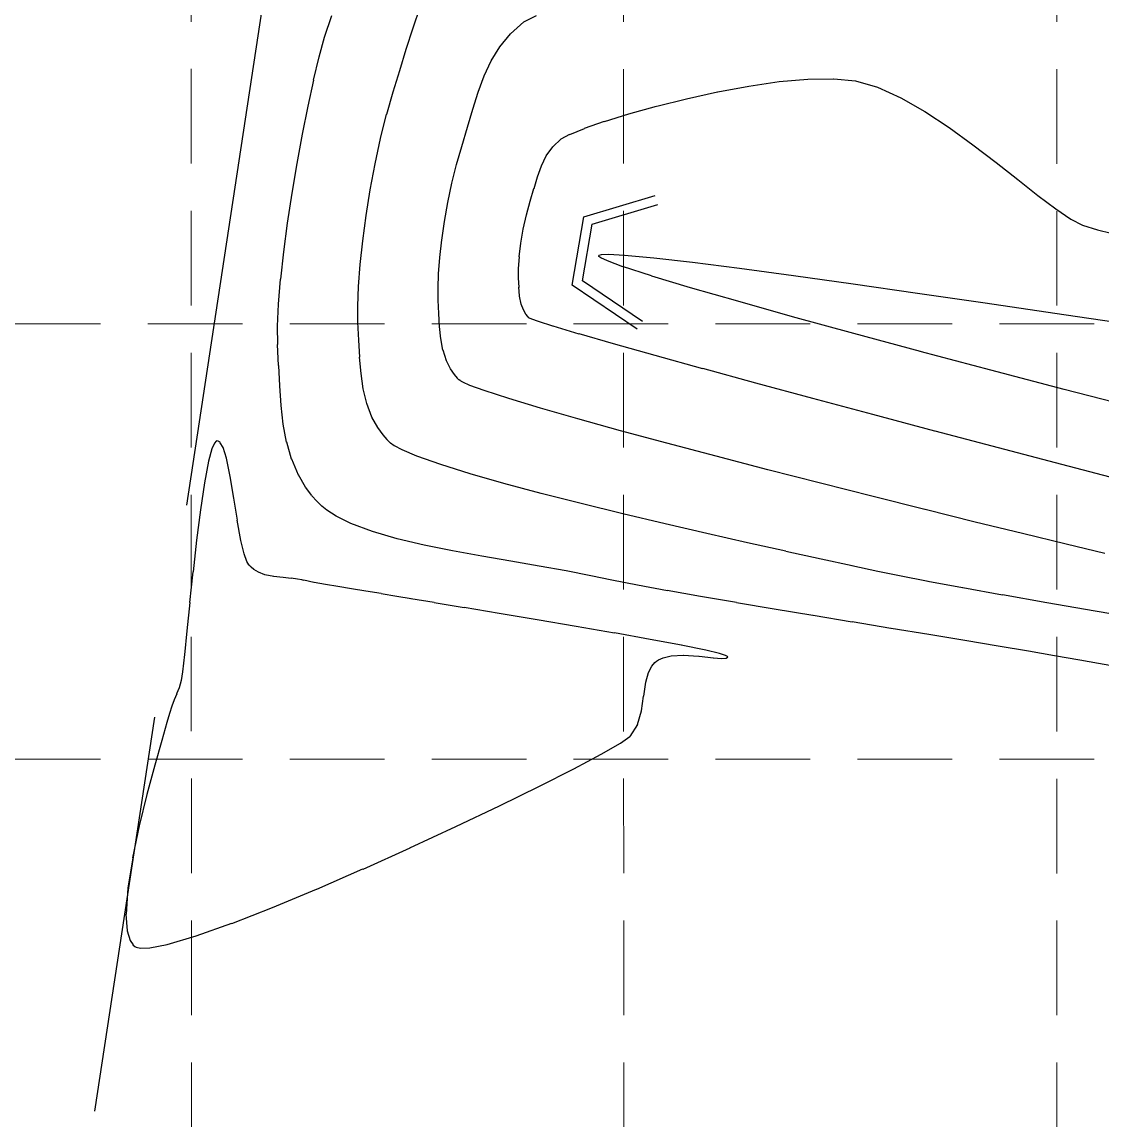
# Model space of a CAD drawing. Header units: inches. Extents: x 6967 to 7890, y 13663 to 15138.
# Drawn here: x 7074.9 to 7132, y 14036.4 to 14094.4 of the extents above; entities that cross this region are included whole.
import ezdxf

# ---------------------------------------------------------------- set-up
doc = ezdxf.new("R2010")
doc.units = ezdxf.units.IN
doc.header["$MEASUREMENT"] = 0
doc.linetypes.add('HIDDEN', pattern=[0.375, 0.25, -0.125])
doc.linetypes.add('xGWI003pt$0$PHANTOM2', pattern=[1.25, 0.625, -0.125, 0.125, -0.125, 0.125, -0.125])
for name, color, linetype in [('EC', 35, 'Continuous'), ('GRID', 254, 'HIDDEN'), ('V-ROAD-BACK-P', 2, 'Continuous'), ('V-STRM-STRC-E', 15, 'Continuous'), ('xGWI003pt$0$C-BNDY-E', 3, 'xGWI003pt$0$PHANTOM2')]:
    doc.layers.add(name, color=color, linetype=linetype)

msp = doc.modelspace()

# ---------------------------------------------------------------- linework, layer by layer
at = {"layer": 'EC', "color": 35, "extrusion": (0.951476, -0.307724, 0), "elevation": 2409.91}
msp.add_lwpolyline([(15591.778, 676), (15592.987, 676)], dxfattribs=at)
at = {"layer": 'EC', "color": 35}
for points, elevation in [([(7095.604, 14094.101), (7095.981, 14095.195)], 675), ([(7100.75, 14093.787), (7101.457, 14094.415)], 674), ([(7090.65, 14092.568), (7090.932, 14093.612)], 676), ([(7095.25, 14092.983), (7095.604, 14094.101)], 675), ([(7100.183, 14093.102), (7100.75, 14093.787)], 674), ([(7094.554, 14090.724), (7094.904, 14091.854)], 675), ([(7090.057, 14089.969), (7090.355, 14091.341)], 676), ([(7116.473, 14091.396), (7117.832, 14091.416)], 673), ([(7118.986, 14091.298), (7120.153, 14090.962)], 673), ([(7120.153, 14090.962), (7121.383, 14090.408)], 673), ([(7098.483, 14088.847), (7098.764, 14089.806)], 674), ([(7105.729, 14089.162), (7107.017, 14089.558)], 673), ([(7122.651, 14089.686), (7123.93, 14088.843)], 673), ([(7089.478, 14086.941), (7089.762, 14088.49)], 676), ([(7098.176, 14087.835), (7098.483, 14088.847)], 674), ([(7103.438, 14088.237), (7103.886, 14088.48)], 673), ([(7123.93, 14088.843), (7125.194, 14087.93)], 673), ([(7097.899, 14086.884), (7098.176, 14087.835)], 674), ([(7125.194, 14087.93), (7126.417, 14086.994)], 673), ([(7102.389, 14086.811), (7102.645, 14087.336)], 673), ([(7093.346, 14085.552), (7093.602, 14086.921)], 675), ([(7097.655, 14085.891), (7097.899, 14086.884)], 674), ([(7127.572, 14086.084), (7128.633, 14085.249)], 673), ([(7093.127, 14084.186), (7093.346, 14085.552)], 675), ([(7088.975, 14083.79), (7089.214, 14085.362)], 676), ([(7129.574, 14084.537), (7130.368, 14083.999)], 673), ([(7101.432, 14083.469), (7101.597, 14084.225)], 673), ([(7130.99, 14083.681), (7131.778, 14083.426)], 673), ([(7101.307, 14082.718), (7101.432, 14083.469)], 673), ([(7097.022, 14081.964), (7097.127, 14082.893)], 674), ([(7101.221, 14082.011), (7101.307, 14082.718)], 673), ([(7088.609, 14080.821), (7088.771, 14082.264)], 676), ([(7105.42, 14082.059), (7105.439, 14082.084)], 672), ([(7105.429, 14082.029), (7105.42, 14082.059)], 672), ([(7105.874, 14081.786), (7105.528, 14081.951)], 672), ([(7105.932, 14082.136), (7106.773, 14082.095)], 672), ([(7101.178, 14080.888), (7101.178, 14081.388)], 673), ([(7110.376, 14081.715), (7112.86, 14081.399)], 672), ([(7112.86, 14081.399), (7115.712, 14081.014)], 672), ([(7096.926, 14080.353), (7096.955, 14081.11)], 674), ([(7118.869, 14080.573), (7122.264, 14080.088)], 672), ([(7101.319, 14079.507), (7101.238, 14079.932)], 673), ([(7115.665, 14078.841), (7112.764, 14079.652)], 672), ([(7122.264, 14080.088), (7125.834, 14079.57)], 672), ([(7088.441, 14078.339), (7088.497, 14079.5)], 676), ([(7092.693, 14078.546), (7092.681, 14079.407)], 675), ([(7101.435, 14079.196), (7101.319, 14079.507)], 673), ([(7092.738, 14077.607), (7092.693, 14078.546)], 675), ([(7101.758, 14078.761), (7101.73, 14078.78)], 673), ([(7103, 14078.338), (7102.236, 14078.58)], 673), ([(7118.901, 14077.955), (7115.665, 14078.841)], 672), ([(7088.451, 14077.376), (7088.441, 14078.339)], 676), ([(7108.403, 14076.789), (7106.207, 14077.405)], 673), ([(7097.372, 14076.505), (7097.188, 14077.072)], 674), ([(7126.14, 14076.018), (7122.413, 14077.009)], 672), ([(7088.557, 14075.183), (7088.504, 14076.259)], 676), ([(7097.585, 14076.083), (7097.372, 14076.505)], 674), ([(7097.952, 14075.594), (7097.791, 14075.784)], 674), ([(7130.022, 14074.997), (7126.14, 14076.018)], 672), ([(7093.161, 14074.252), (7092.974, 14075.026)], 675), ([(7098.238, 14075.375), (7098.086, 14075.464)], 674), ([(7099.359, 14074.934), (7098.61, 14075.21)], 674), ([(7116.728, 14074.519), (7113.717, 14075.333)], 673), ([(7102.336, 14074.006), (7100.666, 14074.509)], 674), ([(7088.746, 14073.16), (7088.631, 14074.149)], 676), ([(7104.319, 14073.438), (7102.336, 14074.006)], 674), ([(7106.563, 14072.816), (7104.319, 14073.438)], 674), ([(7094.019, 14072.592), (7093.739, 14072.98)], 675), ([(7109.018, 14072.153), (7106.563, 14072.816)], 674), ([(7085.11, 14072.16), (7084.978, 14071.862)], 677), ([(7085.197, 14072.255), (7085.11, 14072.16)], 677), ([(7085.409, 14072.183), (7085.298, 14072.261)], 677), ([(7084.978, 14071.862), (7084.802, 14071.209)], 677), ([(7114.355, 14070.751), (7111.632, 14071.461)], 674), ([(7100.406, 14070.031), (7098.617, 14070.541)], 675), ([(7084.583, 14070.057), (7084.37, 14068.63)], 677), ([(7102.382, 14069.502), (7100.406, 14070.031)], 675), ([(7119.922, 14069.33), (7117.135, 14070.037)], 674), ([(7090.522, 14069.087), (7090.264, 14069.381)], 676), ([(7104.495, 14068.964), (7102.382, 14069.502)], 675), ([(7090.782, 14068.829), (7090.661, 14068.944)], 676), ([(7091.057, 14068.608), (7090.782, 14068.829)], 676), ([(7125.311, 14067.987), (7122.664, 14068.643)], 674), ([(7086.506, 14067.009), (7086.313, 14068.085)], 677), ([(7108.923, 14067.895), (7106.692, 14068.426)], 675), ([(7093.466, 14067.487), (7092.32, 14067.914)], 676), ([(7094.77, 14067.108), (7093.466, 14067.487)], 676), ([(7111.137, 14067.382), (7108.923, 14067.895)], 675), ([(7086.676, 14066.305), (7086.506, 14067.009)], 677), ([(7113.283, 14066.894), (7111.137, 14067.382)], 675), ([(7130.114, 14066.819), (7127.812, 14067.375)], 674), ([(7097.695, 14066.462), (7096.193, 14066.769)], 676), ([(7086.971, 14065.666), (7086.917, 14065.73)], 677), ([(7100.776, 14065.914), (7099.235, 14066.18)], 676), ([(7102.277, 14065.658), (7100.776, 14065.914)], 676), ([(7087.044, 14065.596), (7086.971, 14065.666)], 677), ([(7087.779, 14065.202), (7087.436, 14065.332)], 677), ([(7088.242, 14065.108), (7087.779, 14065.202)], 677), ([(7105.002, 14065.139), (7103.699, 14065.402)], 676), ([(7120.165, 14065.374), (7118.802, 14065.672)], 675), ([(7121.315, 14065.137), (7120.165, 14065.374)], 675), ([(7122.824, 14064.846), (7121.315, 14065.137)], 675), ([(7089.166, 14065.011), (7088.742, 14065.053)], 677), ([(7092.354, 14064.458), (7091.638, 14064.575)], 677), ([(7093.914, 14064.203), (7093.116, 14064.335)], 677), ([(7095.497, 14063.931), (7094.741, 14064.06)], 677), ([(7112.696, 14063.729), (7110.803, 14064.054)], 676), ([(7083.801, 14063.728), (7083.648, 14062.234)], 677), ([(7116.739, 14063.05), (7114.687, 14063.392)], 676), ([(7104.23, 14062.473), (7102.161, 14062.825)], 677), ([(7122.865, 14062.037), (7120.866, 14062.367)], 676), ([(7109.786, 14061.475), (7108.144, 14061.784)], 677), ([(7124.767, 14061.722), (7122.865, 14062.037)], 676), ([(7126.535, 14061.427), (7124.767, 14061.722)], 676), ([(7111.804, 14061.04), (7111.083, 14061.21)], 677), ([(7112.125, 14060.941), (7111.804, 14061.04)], 677), ([(7108.222, 14060.372), (7108.382, 14060.557)], 677), ([(7108.382, 14060.557), (7108.476, 14060.637)], 677), ([(7108.582, 14060.707), (7108.824, 14060.817)], 677), ([(7108.824, 14060.817), (7109.25, 14060.916)], 677), ([(7109.25, 14060.916), (7109.891, 14060.951)], 677), ([(7112.224, 14060.89), (7112.125, 14060.941)], 677), ([(7130.851, 14060.681), (7129.511, 14060.915)], 676), ([(7133.12, 14060.287), (7130.851, 14060.681)], 676), ([(7107.902, 14059.518), (7108.047, 14060.04)], 677), ([(7108.047, 14060.04), (7108.222, 14060.372)], 677), ([(7083.355, 14059.622), (7083.239, 14059.234)], 677), ([(7107.794, 14058.783), (7107.902, 14059.518)], 677), ([(7082.853, 14058.262), (7082.738, 14057.874)], 677), ([(7082.738, 14057.874), (7082.598, 14057.39)], 677), ([(7107.471, 14057.285), (7107.682, 14058.017)], 677), ([(7082.598, 14057.39), (7082.32, 14056.441)], 677), ([(7082.32, 14056.441), (7081.95, 14055.14)], 677), ([(7104.098, 14054.944), (7105.555, 14055.716)], 677), ([(7081.95, 14055.14), (7081.538, 14053.598)], 677), ([(7102.28, 14054.023), (7104.098, 14054.944)], 677), ([(7100.178, 14052.993), (7102.28, 14054.023)], 677), ([(7084.147, 14046.117), (7086.028, 14046.782)], 677), ([(7080.802, 14045.648), (7080.895, 14045.561)], 677), ([(7080.972, 14045.516), (7081.194, 14045.466)], 677), ([(7081.686, 14045.484), (7082.612, 14045.665)], 677)]:
    msp.add_lwpolyline(points, dxfattribs=dict(at, elevation=elevation))
at = {"layer": 'EC', "color": 35, "extrusion": (0.441223, -0.897398, 0), "elevation": -9514.97}
msp.add_lwpolyline([(12591.607, 674), (12592.366, 674)], dxfattribs=at)
at = {"layer": 'EC', "color": 35, "extrusion": (0.956263, -0.292509, 0), "elevation": 2662.596}
msp.add_lwpolyline([(15550.839, 675), (15552.02, 675)], dxfattribs=at)
at = {"layer": 'EC', "color": 35, "extrusion": (0.852664, -0.522459, 0), "elevation": -1308.992}
msp.add_lwpolyline([(15725.371, 674), (15726.241, 674)], dxfattribs=at)
at = {"layer": 'EC', "color": 35, "extrusion": (0.972428, -0.233202, 0), "elevation": 3608.726}
msp.add_lwpolyline([(15356.306, 676), (15357.568, 676)], dxfattribs=at)
at = {"layer": 'EC', "color": 35, "extrusion": (0.907243, -0.420608, 0), "elevation": 513.818}
msp.add_lwpolyline([(15770.512, 674), (15771.391, 674)], dxfattribs=at)
at = {"layer": 'EC', "color": 35, "extrusion": (0.938869, -0.344274, 0), "elevation": 1814.01}
msp.add_lwpolyline([(15673.353, 674), (15674.26, 674)], dxfattribs=at)
at = {"layer": 'EC', "color": 35, "extrusion": (0.143066, -0.989713, 0), "elevation": -12928.397}
msp.add_lwpolyline([(9056.123, 673), (9057.749, 673)], dxfattribs=at)
at = {"layer": 'EC', "color": 35, "extrusion": (0.090146, -0.995929, 0), "elevation": -13392.504}
msp.add_lwpolyline([(8356.262, 673), (8357.779, 673)], dxfattribs=at)
at = {"layer": 'EC', "color": 35, "extrusion": (-0.101652, -0.99482, 0), "elevation": -14741.964}
msp.add_lwpolyline([(5648.544, 673), (5649.703, 673)], dxfattribs=at)
at = {"layer": 'EC', "color": 35, "extrusion": (0.960091, -0.279688, 0), "elevation": 2870.416}
msp.add_lwpolyline([(15511.404, 675), (15512.637, 675)], dxfattribs=at)
at = {"layer": 'EC', "color": 35, "extrusion": (0.954544, -0.298069, 0), "elevation": 2576.356}
msp.add_lwpolyline([(15565.265, 674), (15566.214, 674)], dxfattribs=at)
at = {"layer": 'EC', "color": 35, "extrusion": (-0.214747, 0.97667, 0), "elevation": 12234.767}
msp.add_lwpolyline([(-9970.033, 673), (-9971.715, 673)], dxfattribs=at)
at = {"layer": 'EC', "color": 35, "extrusion": (-0.182839, 0.983143, 0), "elevation": 12552.889}
msp.add_lwpolyline([(-9568.156, 673), (-9569.837, 673)], dxfattribs=at)
at = {"layer": 'EC', "color": 35, "extrusion": (0.242164, -0.970235, 0), "elevation": -11949.158}
msp.add_lwpolyline([(10308.984, 673), (10310.611, 673)], dxfattribs=at)
at = {"layer": 'EC', "color": 35, "extrusion": (0.495035, 0.868873, 0), "elevation": 15768.109}
msp.add_lwpolyline([(787.672, 673), (786.212, 673)], dxfattribs=at)
at = {"layer": 'EC', "color": 35, "extrusion": (0.98071, -0.19547, 0), "elevation": 4199.128}
msp.add_lwpolyline([(15202.552, 676), (15204.061, 676)], dxfattribs=at)
at = {"layer": 'EC', "color": 35, "extrusion": (0.970346, -0.241718, 0), "elevation": 3478.142}
msp.add_lwpolyline([(15385.218, 675), (15386.535, 675)], dxfattribs=at)
at = {"layer": 'EC', "color": 35, "extrusion": (0.267729, -0.963494, 0), "elevation": -11672.457}
msp.add_lwpolyline([(10619.749, 673), (10621.265, 673)], dxfattribs=at)
at = {"layer": 'EC', "color": 35, "extrusion": (0.326154, -0.945317, 0), "elevation": -11001.163}
msp.add_lwpolyline([(11311.272, 673), (11312.395, 673)], dxfattribs=at)
at = {"layer": 'EC', "color": 35, "extrusion": (0.373958, -0.927446, 0), "elevation": -10409.741}
msp.add_lwpolyline([(11856.97, 673), (11857.813, 673)], dxfattribs=at)
at = {"layer": 'EC', "color": 35, "extrusion": (0.977578, -0.210572, 0), "elevation": 3968.239}
msp.add_lwpolyline([(15264.784, 675), (15266.155, 675)], dxfattribs=at)
at = {"layer": 'EC', "color": 35, "extrusion": (0.814575, -0.580059, 0), "elevation": -2385.846}
msp.add_lwpolyline([(15595.138, 673), (15595.722, 673)], dxfattribs=at)
at = {"layer": 'EC', "color": 35, "extrusion": (-0.682664, 0.730733, 0), "elevation": 5445.474}
msp.add_lwpolyline([(-14807.62, 673), (-14808.243, 673)], dxfattribs=at)
at = {"layer": 'EC', "color": 35, "extrusion": (0.986233, -0.165359, 0), "elevation": 4662.473}
msp.add_lwpolyline([(15063.722, 676), (15065.323, 676)], dxfattribs=at)
at = {"layer": 'EC', "color": 35, "extrusion": (0.9421, -0.335333, 0), "elevation": 1967.383}
msp.add_lwpolyline([(15652.237, 673), (15652.846, 673)], dxfattribs=at)
at = {"layer": 'EC', "color": 35, "extrusion": (0.618852, 0.785508, 0), "elevation": 15475.639}
msp.add_lwpolyline([(3119.903, 673), (3118.433, 673)], dxfattribs=at)
at = {"layer": 'EC', "color": 35, "extrusion": (0.957933, -0.286994, 0), "elevation": 2760.754}
msp.add_lwpolyline([(15531.297, 673), (15531.946, 673)], dxfattribs=at)
at = {"layer": 'EC', "color": 35, "extrusion": (0.978998, -0.20387, 0), "elevation": 4076.898}
msp.add_lwpolyline([(15236.025, 674), (15237.058, 674)], dxfattribs=at)
at = {"layer": 'EC', "color": 35, "extrusion": (0.957646, -0.287949, 0), "elevation": 2745.253}
msp.add_lwpolyline([(15533.347, 673), (15534.045, 673)], dxfattribs=at)
at = {"layer": 'EC', "color": 35, "extrusion": (0.98502, -0.172442, 0), "elevation": 4562.303}
msp.add_lwpolyline([(15096.757, 674), (15097.779, 674)], dxfattribs=at)
at = {"layer": 'EC', "color": 35, "extrusion": (0.963229, -0.268682, 0), "elevation": 3056.29}
msp.add_lwpolyline([(15474.404, 673), (15475.153, 673)], dxfattribs=at)
at = {"layer": 'EC', "color": 35, "extrusion": (-0.603059, -0.797697, 0), "elevation": -15534.742}
msp.add_lwpolyline([(-2807.747, 673), (-2806.567, 673)], dxfattribs=at)
at = {"layer": 'EC', "color": 35, "extrusion": (0.991187, -0.132472, 0), "elevation": 5160.793}
msp.add_lwpolyline([(14897.216, 676), (14898.756, 676)], dxfattribs=at)
at = {"layer": 'EC', "color": 35, "extrusion": (0.991018, -0.133725, 0), "elevation": 5146.009}
msp.add_lwpolyline([(14904.876, 675), (14906.218, 675)], dxfattribs=at)
at = {"layer": 'EC', "color": 35, "extrusion": (0.989795, -0.142502, 0), "elevation": 5017.861}
msp.add_lwpolyline([(14950.523, 674), (14951.513, 674)], dxfattribs=at)
at = {"layer": 'EC', "color": 35, "extrusion": (0.455157, 0.890411, 0), "elevation": 15785.987}
msp.add_lwpolyline([(61.479, 673), (60.78, 673)], dxfattribs=at)
at = {"layer": 'EC', "color": 35, "extrusion": (-0.233336, -0.972396, 0), "elevation": -15358.769}
msp.add_lwpolyline([(3648.746, 673), (3649.492, 673)], dxfattribs=at)
at = {"layer": 'EC', "color": 35, "extrusion": (0.994202, -0.107532, 0), "elevation": 5537.464}
msp.add_lwpolyline([(14762.647, 675), (14763.916, 675)], dxfattribs=at)
at = {"layer": 'EC', "color": 35, "extrusion": (0.996891, -0.07879, 0), "elevation": 5965.444}
msp.add_lwpolyline([(14596.503, 674), (14597.36, 674)], dxfattribs=at)
at = {"layer": 'EC', "color": 35, "extrusion": (0.997572, -0.069649, 0), "elevation": 6103.183}
msp.add_lwpolyline([(14541.78, 673), (14542.405, 673)], dxfattribs=at)
at = {"layer": 'EC', "color": 35, "extrusion": (0.620367, 0.784312, 0), "elevation": 15452.674}
msp.add_lwpolyline([(3163.026, 672), (3163.152, 672)], dxfattribs=at)
at = {"layer": 'EC', "color": 35, "extrusion": (-0.283076, 0.959097, 0), "elevation": 11494.71}
msp.add_lwpolyline([(-10801.111, 672), (-10801.235, 672)], dxfattribs=at)
at = {"layer": 'EC', "color": 35, "extrusion": (0.045048, -0.998985, 0), "elevation": -13747.734}
msp.add_lwpolyline([(7732.713, 672), (7733.087, 672)], dxfattribs=at)
at = {"layer": 'EC', "color": 35, "extrusion": (-0.092294, -0.995732, 0), "elevation": -14677.901}
msp.add_lwpolyline([(5776.752, 672), (5778.311, 672)], dxfattribs=at)
at = {"layer": 'EC', "color": 35, "extrusion": (-0.114381, -0.993437, 0), "elevation": -14802.587}
msp.add_lwpolyline([(5450.97, 672), (5453.034, 672)], dxfattribs=at)
at = {"layer": 'EC', "color": 35, "extrusion": (0.996999, -0.077412, 0), "elevation": 5981.441}
msp.add_lwpolyline([(14587.243, 675), (14588.407, 675)], dxfattribs=at)
at = {"layer": 'EC', "color": 35, "extrusion": (-0.347918, -0.937525, 0), "elevation": -15674.287}
msp.add_lwpolyline([(1763.499, 672), (1762.635, 672)], dxfattribs=at)
at = {"layer": 'EC', "color": 35, "extrusion": (0.308728, 0.95115, 0), "elevation": 15587.644}
msp.add_lwpolyline([(-2413.778, 672), (-2412.17, 672)], dxfattribs=at)
at = {"layer": 'EC', "color": 35, "extrusion": (0.996391, -0.084885, 0), "elevation": 5867.773}
msp.add_lwpolyline([(14630.391, 676), (14631.717, 676)], dxfattribs=at)
at = {"layer": 'EC', "color": 35, "extrusion": (0.998867, 0.047583, 0), "elevation": 7763.151}
msp.add_lwpolyline([(13726.544, 673), (13727.04, 673)], dxfattribs=at)
at = {"layer": 'EC', "color": 35, "extrusion": (-0.288326, -0.957532, 0), "elevation": -15532.485}
msp.add_lwpolyline([(2748.569, 672), (2746.431, 672)], dxfattribs=at)
at = {"layer": 'EC', "color": 35, "extrusion": (-0.138392, -0.990378, 0), "elevation": -14930.277}
msp.add_lwpolyline([(5098.544, 672), (5101.731, 672)], dxfattribs=at)
at = {"layer": 'EC', "color": 35, "extrusion": (0.999225, -0.039355, 0), "elevation": 6533.095}
msp.add_lwpolyline([(14347.63, 675), (14348.657, 675)], dxfattribs=at)
at = {"layer": 'EC', "color": 35, "extrusion": (0.99988, 0.015469, 0), "elevation": 7313.887}
msp.add_lwpolyline([(13968.249, 674), (13968.885, 674)], dxfattribs=at)
at = {"layer": 'EC', "color": 35, "extrusion": (0.996774, 0.080263, 0), "elevation": 8208.421}
msp.add_lwpolyline([(13464.542, 673), (13465.005, 673)], dxfattribs=at)
at = {"layer": 'EC', "color": 35, "extrusion": (-0.276802, -0.960927, 0), "elevation": -15498.345}
msp.add_lwpolyline([(2937.572, 672), (2934.967, 672)], dxfattribs=at)
at = {"layer": 'EC', "color": 35, "extrusion": (0.998898, 0.046928, 0), "elevation": 7749.843}
msp.add_lwpolyline([(13730.449, 674), (13731.164, 674)], dxfattribs=at)
at = {"layer": 'EC', "color": 35, "extrusion": (0.862002, 0.506904, 0), "elevation": 13258.257}
msp.add_lwpolyline([(8536.303, 673), (8536.554, 673)], dxfattribs=at)
at = {"layer": 'EC', "color": 35, "extrusion": (-0.144826, -0.989457, 0), "elevation": -14963.136}
msp.add_lwpolyline([(5011.623, 672), (5015.342, 672)], dxfattribs=at)
at = {"layer": 'EC', "color": 35, "extrusion": (-0.145359, -0.989379, 0), "elevation": -14965.835}
msp.add_lwpolyline([(5007.281, 672), (5011.046, 672)], dxfattribs=at)
at = {"layer": 'EC', "color": 35, "extrusion": (0.998389, 0.056742, 0), "elevation": 7884.408}
msp.add_lwpolyline([(13652.941, 674), (13653.623, 674)], dxfattribs=at)
at = {"layer": 'EC', "color": 35, "extrusion": (0.783264, 0.621689, 0), "elevation": 14315.148}
msp.add_lwpolyline([(6612.422, 673), (6612.594, 673)], dxfattribs=at)
at = {"layer": 'EC', "color": 35, "extrusion": (0.727711, 0.685884, 0), "elevation": 14824.414}
msp.add_lwpolyline([(5374.324, 673), (5374.413, 673)], dxfattribs=at)
at = {"layer": 'EC', "color": 35, "extrusion": (0.407719, 0.913107, 0), "elevation": 15750.944}
msp.add_lwpolyline([(-744.619, 673), (-744.483, 673)], dxfattribs=at)
at = {"layer": 'EC', "color": 35, "extrusion": (-0.335461, -0.942054, 0), "elevation": -15645.307}
msp.add_lwpolyline([(1967.874, 673), (1967.499, 673)], dxfattribs=at)
at = {"layer": 'EC', "color": 35, "extrusion": (0.994865, 0.10121, 0), "elevation": 8485.435}
msp.add_lwpolyline([(13287.094, 674), (13287.742, 674)], dxfattribs=at)
at = {"layer": 'EC', "color": 35, "extrusion": (-0.284742, -0.958604, 0), "elevation": -15518.075}
msp.add_lwpolyline([(2801.722, 673), (2800.274, 673)], dxfattribs=at)
at = {"layer": 'EC', "color": 35, "extrusion": (0.275224, 0.96138, 0), "elevation": 15489.536}
msp.add_lwpolyline([(-2957.322, 673), (-2955.43, 673)], dxfattribs=at)
at = {"layer": 'EC', "color": 35, "extrusion": (-0.26009, -0.965584, 0), "elevation": -15445.007}
msp.add_lwpolyline([(3216.008, 672), (3212.371, 672)], dxfattribs=at)
at = {"layer": 'EC', "color": 35, "extrusion": (0.998882, 0.047269, 0), "elevation": 7745.949}
msp.add_lwpolyline([(13725.459, 676), (13726.577, 676)], dxfattribs=at)
at = {"layer": 'EC', "color": 35, "extrusion": (0.998642, 0.052101, 0), "elevation": 7816.565}
msp.add_lwpolyline([(13688.044, 675), (13688.946, 675)], dxfattribs=at)
at = {"layer": 'EC', "color": 35, "extrusion": (0.982719, 0.185102, 0), "elevation": 9580.231}
msp.add_lwpolyline([(12520.112, 674), (12520.729, 674)], dxfattribs=at)
at = {"layer": 'EC', "color": 35, "extrusion": (-0.265846, -0.964016, 0), "elevation": -15459.983}
msp.add_lwpolyline([(3112.972, 673), (3110.357, 673)], dxfattribs=at)
at = {"layer": 'EC', "color": 35, "extrusion": (0.996553, 0.082964, 0), "elevation": 8236.19}
msp.add_lwpolyline([(13438.868, 675), (13439.732, 675)], dxfattribs=at)
at = {"layer": 'EC', "color": 35, "extrusion": (0.989727, 0.142968, 0), "elevation": 9032.389}
msp.add_lwpolyline([(12916.369, 675), (12917.196, 675)], dxfattribs=at)
at = {"layer": 'EC', "color": 35, "extrusion": (0.824061, 0.566501, 0), "elevation": 13822.961}
msp.add_lwpolyline([(7578.396, 674), (7578.758, 674)], dxfattribs=at)
at = {"layer": 'EC', "color": 35, "extrusion": (0.722186, 0.691699, 0), "elevation": 14862.112}
msp.add_lwpolyline([(5255.43, 674), (5255.557, 674)], dxfattribs=at)
at = {"layer": 'EC', "color": 35, "extrusion": (-0.263045, -0.964783, 0), "elevation": -15450.878}
msp.add_lwpolyline([(3160.747, 673), (3157.853, 673)], dxfattribs=at)
at = {"layer": 'EC', "color": 35, "extrusion": (0.997448, 0.07139, 0), "elevation": 8075.298}
msp.add_lwpolyline([(13532.181, 676), (13533.218, 676)], dxfattribs=at)
at = {"layer": 'EC', "color": 35, "extrusion": (-0.637478, -0.770469, 0), "elevation": -15369.578}
msp.add_lwpolyline([(-3503.938, 674), (-3503.997, 674)], dxfattribs=at)
at = {"layer": 'EC', "color": 35, "extrusion": (-0.405661, -0.914023, 0), "elevation": -15744.703}
msp.add_lwpolyline([(778.526, 674), (778.119, 674)], dxfattribs=at)
at = {"layer": 'EC', "color": 35, "extrusion": (-0.252087, -0.967704, 0), "elevation": -15417.826}
msp.add_lwpolyline([(3355.733, 672), (3351.624, 672)], dxfattribs=at)
at = {"layer": 'EC', "color": 35, "extrusion": (0.309203, 0.950996, 0), "elevation": 15580.35}
msp.add_lwpolyline([(-2400.821, 674), (-2399.447, 674)], dxfattribs=at)
at = {"layer": 'EC', "color": 35, "extrusion": (-0.25892, -0.965899, 0), "elevation": -15437.225}
msp.add_lwpolyline([(3233.15, 673), (3229.862, 673)], dxfattribs=at)
at = {"layer": 'EC', "color": 35, "extrusion": (0.93441, 0.3562, 0), "elevation": 11641.162}
msp.add_lwpolyline([(10623.763, 675), (10624.541, 675)], dxfattribs=at)
at = {"layer": 'EC', "color": 35, "extrusion": (0.875495, 0.483228, 0), "elevation": 13010.984}
msp.add_lwpolyline([(8892.93, 675), (8893.553, 675)], dxfattribs=at)
at = {"layer": 'EC', "color": 35, "extrusion": (-0.257225, -0.966351, 0), "elevation": -15431.529}
msp.add_lwpolyline([(3263.627, 673), (3260.225, 673)], dxfattribs=at)
at = {"layer": 'EC', "color": 35, "extrusion": (0.982827, 0.18453, 0), "elevation": 9563.929}
msp.add_lwpolyline([(12522.434, 676), (12523.394, 676)], dxfattribs=at)
at = {"layer": 'EC', "color": 35, "extrusion": (-0.255628, -0.966775, 0), "elevation": -15426.114}
msp.add_lwpolyline([(3292.586, 673), (3289.125, 673)], dxfattribs=at)
at = {"layer": 'EC', "color": 35, "extrusion": (0.307234, -0.951634, 0), "elevation": -11214.823}
msp.add_lwpolyline([(11066.035, 677), (11065.989, 677)], dxfattribs=at)
at = {"layer": 'EC', "color": 35, "extrusion": (-0.132859, -0.991135, 0), "elevation": -14888.857}
msp.add_lwpolyline([(5152.854, 677), (5152.796, 677)], dxfattribs=at)
at = {"layer": 'EC', "color": 35, "extrusion": (0.862886, 0.505398, 0), "elevation": 13225.959}
msp.add_lwpolyline([(8561.437, 677), (8561.738, 677)], dxfattribs=at)
at = {"layer": 'EC', "color": 35, "extrusion": (0.960476, 0.278362, 0), "elevation": 10725.918}
msp.add_lwpolyline([(11541.805, 676), (11542.737, 676)], dxfattribs=at)
at = {"layer": 'EC', "color": 35, "extrusion": (0.756184, 0.65436, 0), "elevation": 14572.915}
msp.add_lwpolyline([(5999.096, 675), (5999.424, 675)], dxfattribs=at)
at = {"layer": 'EC', "color": 35, "extrusion": (0.72045, 0.693507, 0), "elevation": 14870.306}
msp.add_lwpolyline([(5218.359, 675), (5218.527, 675)], dxfattribs=at)
at = {"layer": 'EC', "color": 35, "extrusion": (-0.66842, -0.743784, 0), "elevation": -15208.698}
msp.add_lwpolyline([(-4129.401, 675), (-4129.498, 675)], dxfattribs=at)
at = {"layer": 'EC', "color": 35, "extrusion": (0.573472, 0.819225, 0), "elevation": 15596.717}
msp.add_lwpolyline([(2257.826, 675), (2258.066, 675)], dxfattribs=at)
at = {"layer": 'EC', "color": 35, "extrusion": (0.256016, 0.966672, 0), "elevation": 15423.187}
msp.add_lwpolyline([(-3272.096, 674), (-3269.392, 674)], dxfattribs=at)
at = {"layer": 'EC', "color": 35, "extrusion": (0.952283, 0.305217, 0), "elevation": 11042.45}
msp.add_lwpolyline([(11237.221, 677), (11237.815, 677)], dxfattribs=at)
at = {"layer": 'EC', "color": 35, "extrusion": (-0.471775, -0.881719, 0), "elevation": -15754.631}
msp.add_lwpolyline([(-382.897, 675), (-383.37, 675)], dxfattribs=at)
at = {"layer": 'EC', "color": 35, "extrusion": (-0.391096, -0.92035, 0), "elevation": -15725.817}
msp.add_lwpolyline([(1027.322, 675), (1026.488, 675)], dxfattribs=at)
at = {"layer": 'EC', "color": 35, "extrusion": (0.254047, 0.967192, 0), "elevation": 15420.71}
msp.add_lwpolyline([(-3321.268, 673), (-3317.804, 673)], dxfattribs=at)
at = {"layer": 'EC', "color": 35, "extrusion": (0.982415, -0.18671, 0), "elevation": 4332.982}
msp.add_lwpolyline([(15146.571, 677), (15145.399, 677)], dxfattribs=at)
at = {"layer": 'EC', "color": 35, "extrusion": (0.97889, 0.204387, 0), "elevation": 9812.163}
msp.add_lwpolyline([(12325.093, 677), (12326.082, 677)], dxfattribs=at)
at = {"layer": 'EC', "color": 35, "extrusion": (0.919088, 0.394053, 0), "elevation": 12060.432}
msp.add_lwpolyline([(10138.338, 676), (10139.258, 676)], dxfattribs=at)
at = {"layer": 'EC', "color": 35, "extrusion": (-0.333985, -0.942578, 0), "elevation": -15633.356}
msp.add_lwpolyline([(1990.033, 675), (1988.694, 675)], dxfattribs=at)
at = {"layer": 'EC', "color": 35, "extrusion": (-0.297323, -0.954777, 0), "elevation": -15544.809}
msp.add_lwpolyline([(2594.107, 675), (2592.482, 675)], dxfattribs=at)
at = {"layer": 'EC', "color": 35, "extrusion": (-0.252406, -0.967622, 0), "elevation": -15415.053}
msp.add_lwpolyline([(3350.84, 673), (3347.426, 673)], dxfattribs=at)
at = {"layer": 'EC', "color": 35, "extrusion": (0.986782, 0.162051, 0), "elevation": 9272.406}
msp.add_lwpolyline([(12734.979, 677), (12736.128, 677)], dxfattribs=at)
at = {"layer": 'EC', "color": 35, "extrusion": (0.860692, 0.509127, 0), "elevation": 13265.567}
msp.add_lwpolyline([(8500.12, 676), (8500.862, 676)], dxfattribs=at)
at = {"layer": 'EC', "color": 35, "extrusion": (-0.248807, -0.968553, 0), "elevation": -15398.371}
msp.add_lwpolyline([(3392.599, 674), (3389.728, 674)], dxfattribs=at)
at = {"layer": 'EC', "color": 35, "extrusion": (0.800671, 0.599104, 0), "elevation": 14105.991}
msp.add_lwpolyline([(7017.145, 676), (7017.715, 676)], dxfattribs=at)
at = {"layer": 'EC', "color": 35, "extrusion": (0.987972, 0.154633, 0), "elevation": 9176.475}
msp.add_lwpolyline([(12803.092, 677), (12804.276, 677)], dxfattribs=at)
at = {"layer": 'EC', "color": 35, "extrusion": (0.243142, 0.969991, 0), "elevation": 15378.272}
msp.add_lwpolyline([(-3488.237, 674), (-3485.41, 674)], dxfattribs=at)
at = {"layer": 'EC', "color": 35, "extrusion": (0.991955, -0.126589, 0), "elevation": 5246.44}
msp.add_lwpolyline([(14852.256, 677), (14850.643, 677)], dxfattribs=at)
at = {"layer": 'EC', "color": 35, "extrusion": (0.719097, 0.69491, 0), "elevation": 14875.518}
msp.add_lwpolyline([(5189.568, 676), (5189.767, 676)], dxfattribs=at)
at = {"layer": 'EC', "color": 35, "extrusion": (0.539432, 0.842029, 0), "elevation": 15671.321}
msp.add_lwpolyline([(1617.607, 676), (1618.185, 676)], dxfattribs=at)
at = {"layer": 'EC', "color": 35, "extrusion": (0.23806, 0.97125, 0), "elevation": 15355.785}
msp.add_lwpolyline([(-3553.243, 675), (-3550.981, 675)], dxfattribs=at)
at = {"layer": 'EC', "color": 35, "extrusion": (-0.441093, -0.897461, 0), "elevation": -15753.783}
msp.add_lwpolyline([(159.822, 676), (158.957, 676)], dxfattribs=at)
at = {"layer": 'EC', "color": 35, "extrusion": (-0.237721, -0.971333, 0), "elevation": -15358.543}
msp.add_lwpolyline([(3579.369, 674), (3576.795, 674)], dxfattribs=at)
at = {"layer": 'EC', "color": 35, "extrusion": (0.993514, -0.113714, 0), "elevation": 5438.6}
msp.add_lwpolyline([(14781.352, 677), (14779.672, 677)], dxfattribs=at)
at = {"layer": 'EC', "color": 35, "extrusion": (-0.231826, -0.972757, 0), "elevation": -15328.634}
msp.add_lwpolyline([(3641.83, 676), (3640.368, 676)], dxfattribs=at)
at = {"layer": 'EC', "color": 35, "extrusion": (-0.218369, -0.975866, 0), "elevation": -15280.728}
msp.add_lwpolyline([(3871.914, 675), (3869.837, 675)], dxfattribs=at)
at = {"layer": 'EC', "color": 35, "extrusion": (0.941839, 0.336065, 0), "elevation": 11401.703}
msp.add_lwpolyline([(10866.186, 677), (10866.604, 677)], dxfattribs=at)
at = {"layer": 'EC', "color": 35, "extrusion": (-0.180143, -0.98364, 0), "elevation": -15114.941}
msp.add_lwpolyline([(4449.172, 676), (4447.605, 676)], dxfattribs=at)
at = {"layer": 'EC', "color": 35, "extrusion": (-0.2158, -0.976438, 0), "elevation": -15270.483}
msp.add_lwpolyline([(3914.027, 675), (3912.125, 675)], dxfattribs=at)
at = {"layer": 'EC', "color": 35, "extrusion": (-0.231018, -0.972949, 0), "elevation": -15333.489}
msp.add_lwpolyline([(3689.666, 674), (3687.554, 674)], dxfattribs=at)
at = {"layer": 'EC', "color": 35, "extrusion": (0.873912, 0.486084, 0), "elevation": 13030.47}
msp.add_lwpolyline([(8847.373, 677), (8847.581, 677)], dxfattribs=at)
at = {"layer": 'EC', "color": 35, "extrusion": (-0.214032, -0.976827, 0), "elevation": -15263.373}
msp.add_lwpolyline([(3943.335, 675), (3941.66, 675)], dxfattribs=at)
at = {"layer": 'EC', "color": 35, "extrusion": (0.994383, -0.105842, 0), "elevation": 5555.476}
msp.add_lwpolyline([(14736.138, 677), (14734.496, 677)], dxfattribs=at)
at = {"layer": 'EC', "color": 35, "extrusion": (-0.624784, -0.780797, 0), "elevation": -15410.255}
msp.add_lwpolyline([(-3254.221, 677), (-3254.416, 677)], dxfattribs=at)
at = {"layer": 'EC', "color": 35, "extrusion": (0.510872, 0.859657, 0), "elevation": 15712.13}
msp.add_lwpolyline([(1092.825, 677), (1093.104, 677)], dxfattribs=at)
at = {"layer": 'EC', "color": 35, "extrusion": (-0.109014, -0.99404, 0), "elevation": -14754.002}
msp.add_lwpolyline([(5513.203, 677), (5512.7, 677)], dxfattribs=at)
at = {"layer": 'EC', "color": 35, "extrusion": (-0.17705, -0.984202, 0), "elevation": -15100.905}
msp.add_lwpolyline([(4501.193, 676), (4499.749, 676)], dxfattribs=at)
at = {"layer": 'EC', "color": 35, "extrusion": (-0.202352, -0.979313, 0), "elevation": -15211.882}
msp.add_lwpolyline([(4113.044, 676), (4111.914, 676)], dxfattribs=at)
at = {"layer": 'EC', "color": 35, "extrusion": (-0.129918, -0.991525, 0), "elevation": -14866.819}
msp.add_lwpolyline([(5202.114, 677), (5201.78, 677)], dxfattribs=at)
at = {"layer": 'EC', "color": 35, "extrusion": (-0.171005, -0.98527, 0), "elevation": -15070.134}
msp.add_lwpolyline([(4580.116, 677), (4579.886, 677)], dxfattribs=at)
at = {"layer": 'EC', "color": 35, "extrusion": (-0.202049, -0.979375, 0), "elevation": -15207.317}
msp.add_lwpolyline([(4101.811, 677), (4101.693, 677)], dxfattribs=at)
at = {"layer": 'EC', "color": 35, "extrusion": (-0.198794, -0.980041, 0), "elevation": -15193.607}
msp.add_lwpolyline([(4152.853, 677), (4152.309, 677)], dxfattribs=at)
at = {"layer": 'EC', "color": 35, "extrusion": (-0.17829, -0.983978, 0), "elevation": -15103.592}
msp.add_lwpolyline([(4469.77, 677), (4469.158, 677)], dxfattribs=at)
at = {"layer": 'EC', "color": 35, "extrusion": (-0.166525, -0.986037, 0), "elevation": -15049.13}
msp.add_lwpolyline([(4650.515, 677), (4649.842, 677)], dxfattribs=at)
at = {"layer": 'EC', "color": 35, "extrusion": (-0.187949, -0.982179, 0), "elevation": -15149.844}
msp.add_lwpolyline([(4337.366, 676), (4335.98, 676)], dxfattribs=at)
at = {"layer": 'EC', "color": 35, "extrusion": (-0.179155, -0.983821, 0), "elevation": -15110.434}
msp.add_lwpolyline([(4474.333, 676), (4472.73, 676)], dxfattribs=at)
at = {"layer": 'EC', "color": 35, "extrusion": (-0.181237, -0.983439, 0), "elevation": -15122.846}
msp.add_lwpolyline([(4457.648, 675), (4455.788, 675)], dxfattribs=at)
at = {"layer": 'EC', "color": 35, "extrusion": (-0.160231, -0.98708, 0), "elevation": -15019.155}
msp.add_lwpolyline([(4747.924, 677), (4747.153, 677)], dxfattribs=at)
at = {"layer": 'EC', "color": 35, "extrusion": (-0.170161, -0.985416, 0), "elevation": -15066.201}
msp.add_lwpolyline([(4598.12, 677), (4597.281, 677)], dxfattribs=at)
at = {"layer": 'EC', "color": 35, "extrusion": (-0.173352, -0.98486, 0), "elevation": -15083.797}
msp.add_lwpolyline([(4565.108, 676), (4563.326, 676)], dxfattribs=at)
at = {"layer": 'EC', "color": 35, "extrusion": (-0.176383, -0.984322, 0), "elevation": -15100.667}
msp.add_lwpolyline([(4534.357, 675), (4532.215, 675)], dxfattribs=at)
at = {"layer": 'EC', "color": 35, "extrusion": (-0.173042, -0.984914, 0), "elevation": -15085.197}
msp.add_lwpolyline([(4587.941, 675), (4585.559, 675)], dxfattribs=at)
at = {"layer": 'EC', "color": 35, "extrusion": (-0.1636, -0.986527, 0), "elevation": -15035.268}
msp.add_lwpolyline([(4700.273, 677), (4699.036, 677)], dxfattribs=at)
at = {"layer": 'EC', "color": 35, "extrusion": (-0.162896, -0.986643, 0), "elevation": -15031.907}
msp.add_lwpolyline([(4712.618, 677), (4711.011, 677)], dxfattribs=at)
at = {"layer": 'EC', "color": 35, "extrusion": (-0.163491, -0.986545, 0), "elevation": -15034.748}
msp.add_lwpolyline([(4705.419, 677), (4703.546, 677)], dxfattribs=at)
at = {"layer": 'EC', "color": 35, "extrusion": (-0.166576, -0.986029, 0), "elevation": -15052.042}
msp.add_lwpolyline([(4672.667, 676), (4670.647, 676)], dxfattribs=at)
at = {"layer": 'EC', "color": 35, "extrusion": (-0.170635, -0.985334, 0), "elevation": -15073.942}
msp.add_lwpolyline([(4627.369, 675), (4624.787, 675)], dxfattribs=at)
at = {"layer": 'EC', "color": 35, "extrusion": (-0.164966, -0.986299, 0), "elevation": -15041.766}
msp.add_lwpolyline([(4684.975, 677), (4682.938, 677)], dxfattribs=at)
at = {"layer": 'EC', "color": 35, "extrusion": (-0.163458, -0.98655, 0), "elevation": -15037.192}
msp.add_lwpolyline([(4724.41, 676), (4722.309, 676)], dxfattribs=at)
at = {"layer": 'EC', "color": 35, "extrusion": (-0.16885, -0.985642, 0), "elevation": -15065.534}
msp.add_lwpolyline([(4657.411, 675), (4654.67, 675)], dxfattribs=at)
at = {"layer": 'EC', "color": 35, "extrusion": (0.994822, -0.10163, 0), "elevation": 5617.832}
msp.add_lwpolyline([(14709.332, 677), (14708.074, 677)], dxfattribs=at)
at = {"layer": 'EC', "color": 35, "extrusion": (-0.17085, -0.985297, 0), "elevation": -15069.472}
msp.add_lwpolyline([(4599.259, 677), (4597.201, 677)], dxfattribs=at)
at = {"layer": 'EC', "color": 35, "extrusion": (-0.162853, -0.98665, 0), "elevation": -15034.296}
msp.add_lwpolyline([(4735.699, 676), (4733.617, 676)], dxfattribs=at)
at = {"layer": 'EC', "color": 35, "extrusion": (-0.176166, -0.98436, 0), "elevation": -15094.08}
msp.add_lwpolyline([(4519.761, 677), (4517.845, 677)], dxfattribs=at)
at = {"layer": 'EC', "color": 35, "extrusion": (-0.200214, -0.979752, 0), "elevation": -15200.242}
msp.add_lwpolyline([(4151.841, 677), (4150.518, 677)], dxfattribs=at)
at = {"layer": 'EC', "color": 35, "extrusion": (-0.167364, -0.985895, 0), "elevation": -15055.818}
msp.add_lwpolyline([(4674.257, 676), (4672.64, 676)], dxfattribs=at)
at = {"layer": 'EC', "color": 35, "extrusion": (-0.171555, -0.985174, 0), "elevation": -15075.56}
msp.add_lwpolyline([(4611.588, 676), (4610.186, 676)], dxfattribs=at)
at = {"layer": 'EC', "color": 35, "extrusion": (0.994072, -0.108728, 0), "elevation": 5512.706}
msp.add_lwpolyline([(14747.798, 677), (14746.887, 677)], dxfattribs=at)
at = {"layer": 'EC', "color": 35, "extrusion": (0.553128, -0.833096, 0), "elevation": -7781.97}
msp.add_lwpolyline([(13699.375, 677), (13699.502, 677)], dxfattribs=at)
at = {"layer": 'EC', "color": 35, "extrusion": (-0.063292, -0.997995, 0), "elevation": -14482.762}
msp.add_lwpolyline([(6205.684, 677), (6206.518, 677)], dxfattribs=at)
at = {"layer": 'EC', "color": 35, "extrusion": (-0.112559, -0.993645, 0), "elevation": -14771.916}
msp.add_lwpolyline([(5482.859, 677), (5483.614, 677)], dxfattribs=at)
at = {"layer": 'EC', "color": 35, "extrusion": (-0.080209, -0.996778, 0), "elevation": -14585.917}
msp.add_lwpolyline([(5960.751, 677), (5961.211, 677)], dxfattribs=at)
at = {"layer": 'EC', "color": 35, "extrusion": (0.080015, -0.996794, 0), "elevation": -13446.633}
msp.add_lwpolyline([(8214.2, 677), (8214.421, 677)], dxfattribs=at)
at = {"layer": 'EC', "color": 35, "extrusion": (0.5106, -0.859819, 0), "elevation": -8458.272}
msp.add_lwpolyline([(13294.596, 677), (13294.68, 677)], dxfattribs=at)
at = {"layer": 'EC', "color": 35, "extrusion": (0.864304, 0.502969, 0), "elevation": 13219.321}
msp.add_lwpolyline([(8575.635, 677), (8575.658, 677)], dxfattribs=at)
at = {"layer": 'EC', "color": 35, "extrusion": (0.947609, -0.319434, 0), "elevation": 2248.098}
msp.add_lwpolyline([(15596.055, 677), (15596.09, 677)], dxfattribs=at)
at = {"layer": 'EC', "color": 35, "extrusion": (0.989568, -0.144065, 0), "elevation": 4983.965}
msp.add_lwpolyline([(14933.878, 677), (14933.418, 677)], dxfattribs=at)
at = {"layer": 'EC', "color": 35, "extrusion": (0.921258, -0.388953, 0), "elevation": 1057.122}
msp.add_lwpolyline([(15706.869, 677), (15706.531, 677)], dxfattribs=at)
at = {"layer": 'EC', "color": 35, "extrusion": (0.93304, -0.359771, 0), "elevation": 1550.839}
msp.add_lwpolyline([(15666.181, 677), (15665.827, 677)], dxfattribs=at)
at = {"layer": 'EC', "color": 35, "extrusion": (0.989424, -0.145053, 0), "elevation": 4993.347}
msp.add_lwpolyline([(14940.33, 677), (14941.104, 677)], dxfattribs=at)
at = {"layer": 'EC', "color": 35, "extrusion": (0.932989, -0.359904, 0), "elevation": 1548.603}
msp.add_lwpolyline([(15665.71, 677), (15665.356, 677)], dxfattribs=at)
at = {"layer": 'EC', "color": 35, "extrusion": (0.84419, -0.536044, 0), "elevation": -1535.262}
msp.add_lwpolyline([(15676.188, 677), (15676.938, 677)], dxfattribs=at)
at = {"layer": 'EC', "color": 35, "extrusion": (0.579027, -0.815309, 0), "elevation": -7345.326}
msp.add_lwpolyline([(13933.021, 677), (13933.631, 677)], dxfattribs=at)
at = {"layer": 'EC', "color": 35, "extrusion": (0.49739, -0.867527, 0), "elevation": -8659.487}
msp.add_lwpolyline([(13155.43, 677), (13156.602, 677)], dxfattribs=at)
at = {"layer": 'EC', "color": 35, "extrusion": (0.971752, -0.236006, 0), "elevation": 3564.769}
msp.add_lwpolyline([(15327.89, 677), (15326.171, 677)], dxfattribs=at)
at = {"layer": 'EC', "color": 35, "extrusion": (0.430036, -0.902812, 0), "elevation": -9633.881}
msp.add_lwpolyline([(12450.858, 677), (12453.412, 677)], dxfattribs=at)
at = {"layer": 'EC', "color": 35, "extrusion": (0.979039, -0.203673, 0), "elevation": 4070.705}
msp.add_lwpolyline([(15199.62, 677), (15197.897, 677)], dxfattribs=at)
at = {"layer": 'EC', "color": 35, "extrusion": (0.420408, -0.907335, 0), "elevation": -9765.776}
msp.add_lwpolyline([(12344.998, 677), (12347.678, 677)], dxfattribs=at)
at = {"layer": 'EC', "color": 35, "extrusion": (0.410163, -0.912012, 0), "elevation": -9904.179}
msp.add_lwpolyline([(12231.519, 677), (12234.238, 677)], dxfattribs=at)
at = {"layer": 'EC', "color": 35, "extrusion": (0.988104, -0.153786, 0), "elevation": 4835.826}
msp.add_lwpolyline([(14972.023, 677), (14970.412, 677)], dxfattribs=at)
at = {"layer": 'EC', "color": 35, "extrusion": (0.398297, -0.917257, 0), "elevation": -10062.034}
msp.add_lwpolyline([(12099.328, 677), (12101.996, 677)], dxfattribs=at)
at = {"layer": 'EC', "color": 35, "extrusion": (0.997604, -0.069189, 0), "elevation": 6091.556}
msp.add_lwpolyline([(14504.875, 677), (14503.486, 677)], dxfattribs=at)
at = {"layer": 'EC', "color": 35, "extrusion": (-0.383442, 0.923565, 0), "elevation": 10255.987}
msp.add_lwpolyline([(-11932.836, 677), (-11935.367, 677)], dxfattribs=at)
at = {"layer": 'EC', "color": 35, "extrusion": (0.997306, 0.073353, 0), "elevation": 8091.766}
msp.add_lwpolyline([(13490.051, 677), (13489.165, 677)], dxfattribs=at)
at = {"layer": 'EC', "color": 35, "extrusion": (0.363302, -0.931671, 0), "elevation": -10512.612}
msp.add_lwpolyline([(11705.078, 677), (11707.384, 677)], dxfattribs=at)
at = {"layer": 'EC', "color": 35, "extrusion": (0.958101, 0.28643, 0), "elevation": 10807.144}
msp.add_lwpolyline([(11429.782, 677), (11429.265, 677)], dxfattribs=at)
at = {"layer": 'EC', "color": 35, "extrusion": (0.282439, -0.959285, 0), "elevation": -11473.396}
msp.add_lwpolyline([(10761.286, 677), (10762.886, 677)], dxfattribs=at)
at = {"layer": 'EC', "color": 35, "extrusion": (0.841441, 0.540349, 0), "elevation": 13547.631}
msp.add_lwpolyline([(7992.757, 677), (7992.477, 677)], dxfattribs=at)
at = {"layer": 'EC', "color": 35, "extrusion": (-0.497675, -0.867364, 0), "elevation": -15706.592}
msp.add_lwpolyline([(-848.41, 677), (-848.321, 677)], dxfattribs=at)
at = {"layer": 'EC', "color": 35, "extrusion": (0.034706, -0.999398, 0), "elevation": -13791.244}
msp.add_lwpolyline([(7564.391, 677), (7564.883, 677)], dxfattribs=at)
at = {"layer": 'GRID', "color": 252, "linetype": 'HIDDEN', "lineweight": 0, "ltscale": 20}
for p, q in [((7083.963, 13779.43), (7083.599, 15112.6)), ((7106.756, 13779.427), (7106.659, 15112.778)), ((7129.617, 13779.423), (7129.689, 15112.735)), ((6991.593, 14078.468), (7865.68, 14078.468)), ((6991.593, 14055.465), (7865.68, 14055.465))]:
    msp.add_line(p, q, dxfattribs=at)
at = {"layer": 'V-ROAD-BACK-P', "color": 7}
for points in [[(7083.656, 14068.884), (7092.401, 14126.504, -0.07691)], [(7078.794, 14036.849), (7081.955, 14057.675, -0.07691)]]:
    msp.add_lwpolyline(points, format="xyb", dxfattribs=at)
at = {"layer": 'V-STRM-STRC-E', "color": 5}
for points in [[(7107.448, 14078.177), (7104.007, 14080.509), (7104.638, 14084.123), (7108.407, 14085.242)], [(7107.729, 14078.59), (7104.555, 14080.741), (7105.077, 14083.731), (7108.549, 14084.762)]]:
    msp.add_lwpolyline(points, dxfattribs=at)
at = {"layer": 'xGWI003pt$0$C-BNDY-E', "color": 253}
msp.add_arc((6024.673, 7268.021), 6950.55, 76.3001428, 81.0668632, dxfattribs=at)

doc.saveas('drawing.dxf')
